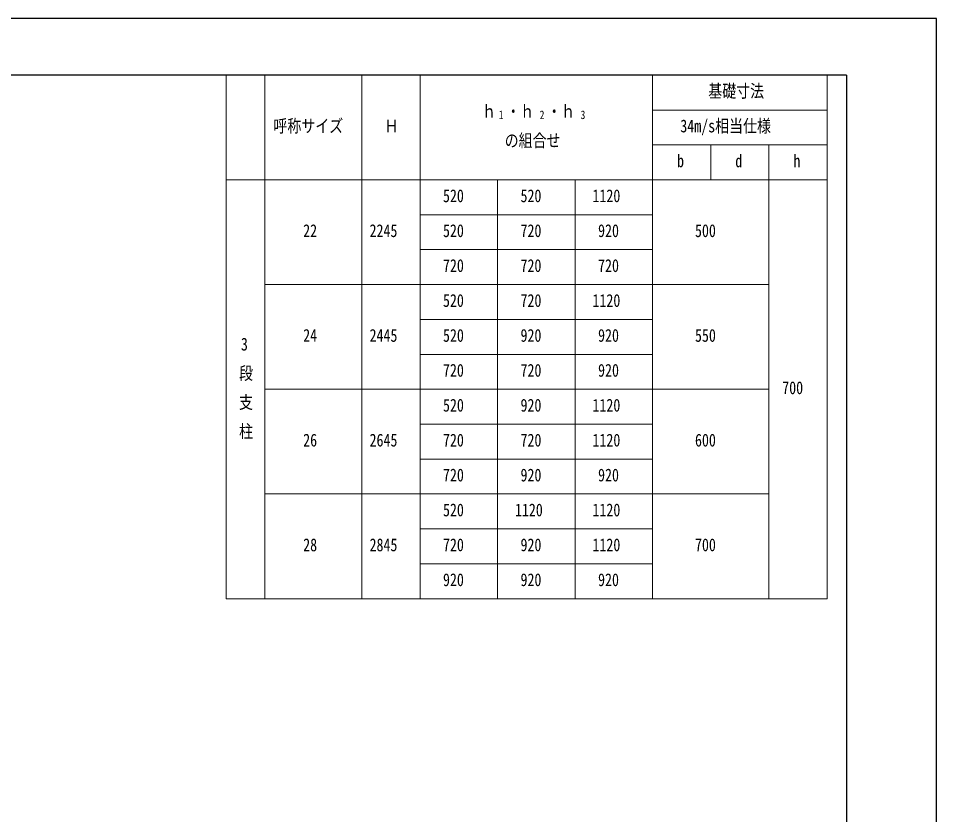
# Model space of a CAD drawing. Units: millimetres, scale not verified. Extents: x -6308 to 6308, y -4455 to 4455.
# Drawn here: x 1570 to 6308, y 349 to 4455 of the extents above; entities that cross this region are included whole.
import ezdxf
from ezdxf.enums import TextEntityAlignment as Align

# ---------------------------------------------------------------- set-up
doc = ezdxf.new("R2010")
doc.units = ezdxf.units.MM
doc.header["$LTSCALE"] = 20
doc.layers.add('0-1_TABLE1', color=7, linetype='Continuous', lineweight=18)
doc.layers.add('0-6_YKK_ZWAK', color=7, linetype='Continuous')
doc.styles.add('ＭＳ ゴシック', font='')
doc.styles.get('ＭＳ ゴシック').set_extended_font_data('MS Gothic')

msp = doc.modelspace()

# ---------------------------------------------------------------- linework, layer by layer
at = {"layer": '0-1_TABLE1'}
for p, q in [((2642.53, 4162.5), (5742.53, 4162.5)), ((2642.53, 4162.5), (2642.53, 1462.5)), ((2842.53, 4162.5), (2842.53, 1462.5)), ((3342.53, 4162.5), (3342.53, 1462.5)), ((3642.53, 4162.5), (3642.53, 1462.5)), ((4842.53, 4162.5), (4842.53, 1462.5)), ((5742.53, 4162.5), (5742.53, 1462.5)), ((4842.53, 3982.5), (5742.53, 3982.5)), ((4842.53, 3802.5), (5742.53, 3802.5)), ((5142.53, 3802.5), (5142.53, 3622.5)), ((5442.53, 3802.5), (5442.53, 1462.5)), ((2642.53, 3622.5), (5742.53, 3622.5)), ((4042.53, 3622.5), (4042.53, 1462.5)), ((4442.53, 3622.5), (4442.53, 1462.5)), ((3642.53, 3442.5), (4842.53, 3442.5)), ((3642.53, 3262.5), (4842.53, 3262.5)), ((2842.53, 3082.5), (5442.53, 3082.5)), ((3642.53, 2902.5), (4842.53, 2902.5)), ((3642.53, 2722.5), (4842.53, 2722.5)), ((2842.53, 2542.5), (5442.53, 2542.5)), ((3642.53, 2362.5), (4842.53, 2362.5)), ((3642.53, 2182.5), (4842.53, 2182.5)), ((2842.53, 2002.5), (5442.53, 2002.5)), ((3642.53, 1822.5), (4842.53, 1822.5)), ((3642.53, 1642.5), (4842.53, 1642.5)), ((2642.53, 1462.5), (5742.53, 1462.5))]:
    msp.add_line(p, q, dxfattribs=at)
at = {"layer": '0-6_YKK_ZWAK'}
for q in [(-5857.47, 4162.5), (5842.53, -3787.5)]:
    msp.add_line((5842.53, 4162.5), q, dxfattribs=at)
msp.add_lwpolyline([(-6307.5, -4455), (6307.5, -4455), (6307.5, 4455), (-6307.5, 4455)], close=True, dxfattribs=at)

# ---------------------------------------------------------------- texts
at = {"layer": '0-1_TABLE1', "style": 'ＭＳ ゴシック', "width": 0.8}
for s, height, p in [('基礎寸法', 65.98, (5129.33, 4027.5)), ('ｈ', 65.98, (3962.53, 3922.5)), ('・ｈ', 65.98, (4087.33, 3922.5)), ('2', 43.99, (4260.13, 3922.5)), ('・ｈ', 65.98, (4298.53, 3922.5)), ('3', 43.99, (4471.33, 3922.5)), ('呼称サイズ', 65.98, (2886.13, 3847.5)), ('Ｈ', 65.98, (3458.93, 3847.5)), ('1', 43.99, (4048.93, 3922.5)), ('34m/s相当仕様', 65.98, (4985.33, 3847.5)), ('の組合せ', 65.98, (4079.33, 3772.5)), ('b', 65.98, (4968.53, 3667.5)), ('d', 65.98, (5268.53, 3667.5)), ('h', 65.98, (5568.53, 3667.5)), ('520', 65.98, (3760.93, 3487.5)), ('520', 65.98, (4160.93, 3487.5)), ('1120', 65.98, (4532.13, 3487.5)), ('22', 65.98, (3039.73, 3307.5)), ('2245', 65.98, (3382.13, 3307.5)), ('520', 65.98, (3760.93, 3307.5)), ('720', 65.98, (4160.93, 3307.5)), ('920', 65.98, (4560.93, 3307.5)), ('500', 65.98, (5060.93, 3307.5)), ('720', 65.98, (3760.93, 3127.5)), ('720', 65.98, (4160.93, 3127.5)), ('720', 65.98, (4560.93, 3127.5)), ('520', 65.98, (3760.93, 2947.5)), ('720', 65.98, (4160.93, 2947.5)), ('1120', 65.98, (4532.13, 2947.5)), ('24', 65.98, (3039.73, 2767.5)), ('2445', 65.98, (3382.13, 2767.5)), ('520', 65.98, (3760.93, 2767.5)), ('920', 65.98, (4160.93, 2767.5)), ('920', 65.98, (4560.93, 2767.5)), ('550', 65.98, (5060.93, 2767.5)), ('3', 65.98, (2718.53, 2722.5)), ('段', 65.98, (2708.93, 2572.5)), ('720', 65.98, (3760.93, 2587.5)), ('720', 65.98, (4160.93, 2587.5)), ('920', 65.98, (4560.93, 2587.5)), ('700', 65.98, (5510.93, 2497.5)), ('支', 65.98, (2708.93, 2422.5)), ('520', 65.98, (3760.93, 2407.5)), ('920', 65.98, (4160.93, 2407.5)), ('1120', 65.98, (4532.13, 2407.5)), ('柱', 65.98, (2708.93, 2272.5)), ('26', 65.98, (3039.73, 2227.5)), ('2645', 65.98, (3382.13, 2227.5)), ('720', 65.98, (3760.93, 2227.5)), ('720', 65.98, (4160.93, 2227.5)), ('1120', 65.98, (4532.13, 2227.5)), ('600', 65.98, (5060.93, 2227.5)), ('720', 65.98, (3760.93, 2047.5)), ('920', 65.98, (4160.93, 2047.5)), ('920', 65.98, (4560.93, 2047.5)), ('520', 65.98, (3760.93, 1867.5)), ('1120', 65.98, (4132.13, 1867.5)), ('1120', 65.98, (4532.13, 1867.5)), ('28', 65.98, (3039.73, 1687.5)), ('2845', 65.98, (3382.13, 1687.5)), ('720', 65.98, (3760.93, 1687.5)), ('920', 65.98, (4160.93, 1687.5)), ('1120', 65.98, (4532.13, 1687.5)), ('700', 65.98, (5060.93, 1687.5)), ('920', 65.98, (3760.93, 1507.5)), ('920', 65.98, (4160.93, 1507.5)), ('920', 65.98, (4560.93, 1507.5))]:
    msp.add_text(s, height=height, dxfattribs=at).set_placement(p, align=Align.BOTTOM_LEFT)

doc.saveas('drawing.dxf')
